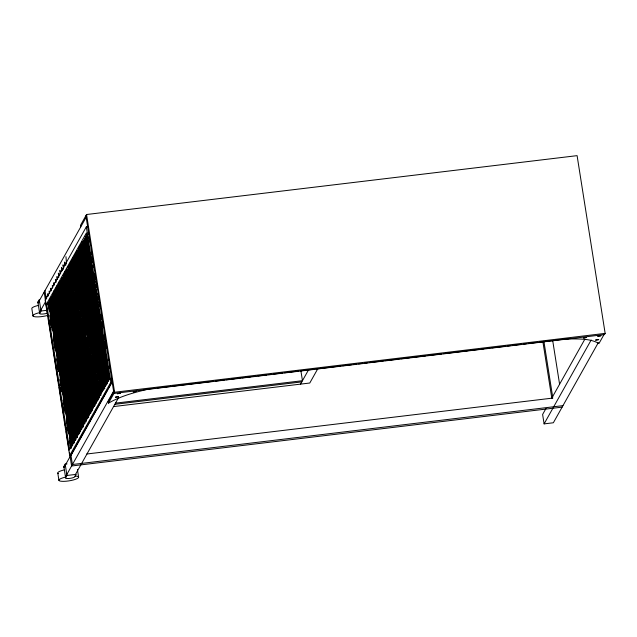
<?xml version="1.0" encoding="UTF-8"?>
<svg xmlns="http://www.w3.org/2000/svg" width="637" height="637" viewBox="0 0 637 637"><rect width="100%" height="100%" fill="white"/><g stroke="black" fill="none" stroke-linecap="round" stroke-linejoin="round"><path stroke-width="0.96" d="M85.891 215.704L113.943 393.435L604.481 334.568L605.15 333.374L577.098 155.643L86.56 214.51L80.501 225.315L80.748 226.899M39.677 313.38L37.886 302.034L39.223 299.661L41.015 311.007L39.677 313.38A4.722 1.027 -9 0 0 41.954 314.073A4.722 1.027 -9 0 0 47.13 313.229M38.037 303.005L86.138 217.289M87.978 226.661L86.321 226.86L45.155 300.202L69.68 455.59L71.336 455.399M39.526 312.417L45.354 302.026M46.612 303.841L86.401 232.943L109.389 378.609L69.6 449.507L46.612 303.841L48.269 303.642M51.04 300.091L49.097 303.546L49.559 306.477M52.011 298.363L65.109 275.017M66.566 272.421L68.995 268.097M69.959 266.37L71.901 262.914M72.873 261.178L75.301 256.854M76.273 255.126L81.122 246.479M82.579 243.891L84.514 240.428M85.485 238.7L86.457 236.972M55.053 300.123L87.412 242.466M69.68 455.59L110.838 382.248L86.321 226.86M65.635 477.846L66.965 475.473L76.217 474.358L74.879 476.739A4.722 1.027 -9 0 1 69.624 478.411A4.722 1.027 -9 0 1 65.635 477.846L63.843 466.499L65.173 464.126L67.028 463.903M63.995 467.47L107.725 389.541M108.696 387.814L112.096 381.754M70.882 455.63L112.255 381.905L111.276 378.282M65.484 476.882L113.585 391.166M114.373 392.687L114.127 391.102L108.258 401.549L108.513 403.133L114.604 392.249L86.56 214.51M75.699 474.047L118.673 397.464M300.529 384.135L308.539 369.858M317.791 368.751L309.781 383.02L113.561 406.573M546.013 408.413L542.62 414.464L544.102 423.884L553.354 422.769L598.318 342.634M551.841 398.029L584.846 339.21M544.102 423.884L591.192 339.975M604.378 333.884L598.979 343.494C589.09 337.865 576.923 339.187 565.959 338.884M108.513 403.133C121.038 395.864 135.251 392.201 149.241 388.928M60.778 288.736L94.332 284.707M56.088 298.084L66.957 296.778M68.931 296.547L96.577 293.227M55.26 299.573L80.931 296.492M82.906 296.253L89.817 295.425M91.8 295.186L96.736 294.597M41.015 311.007L46.565 310.338M110.838 382.248L112.494 382.049M114.604 392.249L605.15 333.374M146.263 389.334L155.149 388.267M157.124 388.029L170.947 386.372M172.922 386.133L186.752 384.477M188.727 384.238L213.411 381.276M215.386 381.037L224.28 379.971M226.254 379.74L229.216 379.381M231.191 379.142L235.141 378.673M237.115 378.434L240.077 378.075M242.052 377.837L250.938 376.77M252.913 376.539L255.875 376.18M257.85 375.941L266.744 374.875M268.718 374.644L271.68 374.285M273.655 374.046L282.541 372.979M284.516 372.741L298.339 371.084M300.314 370.845L314.145 369.189M315.944 368.974L340.803 365.988M342.778 365.749L351.672 364.683M353.646 364.452L356.609 364.093M358.583 363.854L362.533 363.385M364.507 363.146L367.469 362.787M369.444 362.549L378.33 361.49M380.305 361.251L383.267 360.892M385.242 360.653L394.136 359.587M396.11 359.356L399.073 358.997M401.047 358.758L409.933 357.691M411.908 357.461L425.731 355.796M427.706 355.557L441.537 353.901M443.511 353.662L468.195 350.7M470.17 350.461L479.064 349.394M481.039 349.164L484.001 348.805M485.975 348.566L489.925 348.097M491.899 347.858L494.861 347.499M496.836 347.269L505.722 346.202M507.697 345.963L510.659 345.604M512.634 345.365L521.528 344.298M523.503 344.068L526.465 343.709M528.439 343.47L537.325 342.403M539.3 342.173L553.123 340.508M555.106 340.269L568.929 338.613M115.488 403.141L302.456 380.703L300.911 370.901M114.819 404.328L301.787 381.889M86.736 454.006L552.844 398.069M562.965 405.642L72.419 464.508L70.874 454.683M562.129 407.131L71.591 465.997L69.417 452.238M88.169 232.457L88.67 234.312M89.889 242.028L88.861 236.94M86.361 234.312L87.564 238.764M91.417 253.032L91.919 254.888M88.83 246.662L85.923 235.913L97.764 399.932M92.684 260.939L93.137 262.603M85.047 238.023L91.386 262.762M94.587 273.321L95.534 279.388M92.58 269.093L84.363 238.692L96.203 402.719M95.821 281.092L96.275 282.764M83.487 240.802L94.507 281.586M97.772 293.681L98.273 295.528M95.98 290.233L82.802 241.479L94.642 405.498M99.069 301.675L99.515 303.339M81.679 242.657L97.867 302.575M101.02 314.256L101.96 319.663M98.934 309.741L81.241 244.258L93.082 408.277M102.318 322.25L103.186 327.49M80.358 246.328L100.885 322.322M104.269 334.831L105.209 340.238M102.183 330.316L79.394 245.97L91.362 411.741M105.336 341.989L106.451 348.272M78.558 248.621L104.173 343.439M78.12 250.222L104.715 348.654M104.97 349.586L105.471 351.433M76.997 251.4L107.422 364.022M108.712 372.016L76.313 252.077L88.217 416.972M75.437 254.179L109.245 379.31M74.744 254.856L108.808 380.91L107.709 365.726M73.876 256.966L107.685 382.096M72.315 259.745L106.124 384.875M105.463 385.64L71.623 260.422L83.598 426.193M70.747 262.524L104.81 388.586M69.226 265.454L103.059 390.656M68.39 265.565L102.453 391.62L94.698 284.213M67.45 269.34L100.765 392.623M65.364 264.825L64.616 262.046L64.878 265.693M67.02 270.94L100.63 395.33M65.89 272.126L99.698 397.257M63.804 267.604L63.055 264.825L63.381 269.387M65.006 272.055L99.069 398.109M64.329 274.905L98.138 400.036M62.243 270.391L61.494 267.604L61.757 271.258M63.899 276.506L97.509 400.896M62.768 277.684L96.577 402.815M60.682 273.169L59.934 270.391L60.196 274.037M62.338 279.285L95.948 403.675M61.208 280.471L95.017 405.602M59.122 275.948L58.373 273.169L58.7 277.732M60.778 282.072L94.387 406.454M59.4 282.326L92.954 406.525M57.649 279.046L56.98 276.585L57.179 279.317M59.217 284.85L92.373 407.569M57.951 285.527L91.871 411.08M56.167 282.143L55.419 279.364L55.634 282.302M57.37 286.594L91.195 411.781M56.239 288.131L90.088 413.413M54.4 284.54L53.898 282.693L54.097 285.424M55.849 289.915L89.451 414.273M54.678 290.918L88.774 417.124M52.839 287.327L52.338 285.472L52.537 288.211M88.113 417.888L53.842 291.029L60.69 385.871M53.118 293.697L86.966 418.979M51.279 290.106L50.777 288.25L50.976 290.99M52.728 295.48L86.329 419.839M51.557 296.476L85.406 421.758M49.718 292.885L49.216 291.029L49.415 293.768M50.944 297.431L84.992 423.454M49.997 299.263L83.845 424.545M48.157 295.672L47.656 293.816L47.855 296.555M49.606 301.046L83.431 426.233M48.436 302.042L82.284 427.323M46.676 298.745L45.983 296.181L46.182 298.92M47.823 302.989L81.87 429.012M49.774 315.578L80.803 430.397M50.092 319.957L80.198 431.384M53.373 338.486L79.147 433.877M78.51 434.737L54.193 344.721L50.785 297.511M56.621 359.061L77.085 434.808M57.664 366.132L76.95 437.515M59.87 379.636L76.026 439.442M60.913 386.707L75.389 440.302M63.119 400.219L74.465 442.221M73.828 443.081L63.931 406.454L55.467 289.166M66.367 420.794L72.905 445M72.268 445.86L67.18 427.029L67.442 430.676M69.497 440.955L71.344 447.787M552.733 340.803L559.557 384.031M543.887 341.289L552.693 397.09M542.899 341.798L551.857 398.571M55.101 298.204L56.343 306.039M56.804 308.969L57.577 313.866M57.887 315.825L59.583 326.59M59.894 328.549L60.818 334.425M61.128 336.384L62.832 347.149M63.135 349.108L66.073 367.708M66.383 369.667L67.156 374.564M67.466 376.515L69.162 387.288M70.086 393.156L70.396 395.115M70.707 397.074L72.562 408.827M73.335 413.716L73.645 415.674M74.107 418.613L76.114 431.337M76.575 434.275L76.886 436.234M78.59 476.954L77.451 469.708A10.017 2.174 -9 0 1 77.435 470.281M49.869 308.435L50.642 313.324M50.952 315.275L52.648 326.033M53.11 328.963L53.882 333.852M54.193 335.81L56.04 347.539M56.812 352.428L57.123 354.379M57.585 357.317L59.281 368.067M60.053 372.956L60.364 374.906M60.826 377.845L62.832 390.553M63.294 393.483L63.596 395.442M63.907 397.392L66.065 411.08M66.535 414.01L66.837 415.969M67.61 420.858L68.844 428.677M69.767 434.545L70.078 436.496M70.85 441.385L71.623 446.274M44.98 290.631L46.222 298.49M44.152 292.112L46.788 308.818M47.098 310.784L47.401 312.743M47.711 314.71L48.022 316.677M48.332 318.643L52.521 345.166M52.831 347.125L53.142 349.092M53.452 351.059L57.633 377.582M57.943 379.548L58.254 381.515M58.564 383.474L58.875 385.441M59.185 387.407L59.496 389.374M59.806 391.333L63.374 413.931M63.684 415.897L63.995 417.856M64.305 419.823L64.616 421.79M64.926 423.756L65.237 425.715M65.539 427.682L65.85 429.649M66.16 431.615L69.107 450.279M65.173 464.126L66.965 475.473M32.997 315.992L31.85 308.746A10.017 2.174 -9 0 1 37.925 305.521M57.808 473.211L58.946 480.457M109.524 366.45L109.66 368.274M108.306 358.735L108.433 360.486M109.668 377.534L109.795 379.357M106.419 356.951L106.682 360.606M106.745 361.513L108.171 381.229M104.46 345.15L107.247 383.697L73.183 257.635L85.032 421.662M103.218 337.021L106.674 384.923M99.746 304.175L99.937 306.915M101.243 324.91L105.623 385.6M98.528 296.46L98.775 299.963M100.017 317.083L105.049 386.786M96.498 283.6L96.76 287.247M98.058 305.203L104.126 389.255L70.062 263.2L81.974 428.096M96.768 296.5L103.489 389.573M93.336 265.342L93.464 267.166M92.046 256.639L92.238 259.267M93.209 272.771L93.344 274.595M93.472 276.426L101.832 392.241M102.262 398.181L102.366 399.534M91.577 265.39L100.949 395.251M89.96 252.196L90.159 254.935M90.358 257.674L100.312 395.489M88.01 240.428L99.324 397.154M86.911 234.36L98.751 398.268M85.286 236.223L97.19 401.047M83.789 239.918L95.622 403.834M82.165 241.789L94.061 406.613M80.604 244.568L92.572 410.308M78.845 247.53L90.804 413.198M77.937 250.206L89.777 414.193M77.3 250.516L89.196 415.34M89.578 420.643L89.69 422.124M75.739 253.303L87.572 417.211M74.816 255.771L86.656 419.751M74.242 256.99L86.138 421.821M86.457 426.209L86.568 427.682M72.618 258.861L84.514 423.685M71.057 261.64L83.017 427.379M69.497 264.427L81.393 429.25M68.462 266.553L80.358 431.337M67.848 267.174L79.8 432.746M65.985 256.671L66.487 263.591M66.893 269.188L78.773 433.773M65.802 263.224L65.93 264.976M66.312 270.343L78.192 434.896M65.332 271.975L77.276 437.436M64.687 272.214L76.631 437.675M63.772 274.754L75.652 439.339M63.19 275.909L75.07 440.454M75.469 445.932L75.564 447.285M62.211 277.533L74.155 442.994M61.566 277.772L73.51 443.241M60.65 280.312L72.53 444.905M60.069 281.466L71.949 446.019M59.026 282.223L71.033 448.559M58.445 283.338L70.197 446.099M57.696 286.507L68.278 433.104M56.996 285.902L67.116 426.153M56.048 288.083L65.03 412.521M64.003 407.362L64.202 410.101M54.551 291.738L61.789 391.946M60.818 387.702L61.017 390.433M52.927 293.649L58.54 371.371M52.409 295.64L57.441 365.296M57.641 368.035L57.768 369.858M51.43 297.304L55.292 350.796M49.869 300.083L52.027 329.942M49.288 301.197L51.056 325.634M48.308 302.87L48.826 310.06M47.664 303.069L47.791 304.892M48.101 315.307A10.017 2.174 -9 0 1 34.016 316.573A10.017 2.174 -9 0 1 39.064 312.767M38.793 302.671A4.722 1.027 -9 0 1 37.886 302.034M58.461 473.673A10.017 2.174 -9 0 1 63.875 469.987M74.832 476.054A10.017 2.174 -9 0 1 75.429 479.335A10.017 2.174 -9 0 1 60.396 481.134A10.017 2.174 -9 0 1 65.022 477.232M64.146 466.985A4.722 1.027 -9 0 1 63.843 466.499M115.416 397.185L118.498 396.724L115.416 397.185M117.359 393.722L120.441 393.26L117.359 393.722M133.308 391.811L136.39 391.349L133.308 391.811M583.508 337.928L586.589 337.467L583.508 337.928M595.619 340.078L598.7 339.625L595.619 340.078M597.793 336.217L600.874 335.755L597.793 336.217"/></g></svg>
